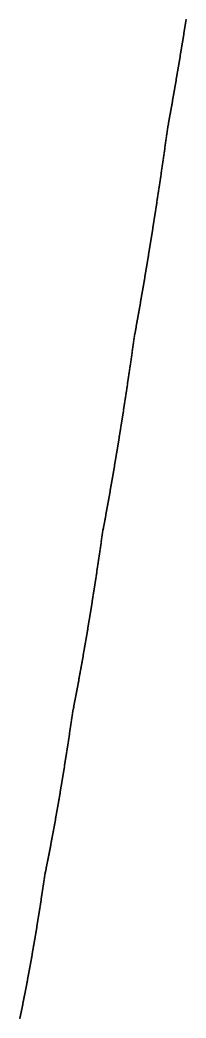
# Model space of a CAD drawing. Header units: metres. Extents: x 0 to 360, y 46 to 216.
# Drawn here: x 0 to 12.1, y 49.4 to 121.7 of the extents above; entities that cross this region are included whole.
import ezdxf

# ---------------------------------------------------------------- set-up
doc = ezdxf.new("R2010")
doc.units = ezdxf.units.M

msp = doc.modelspace()

# ---------------------------------------------------------------- linework, layer by layer
for p in [(12.031, 121.528), (12.042, 121.6), (12.054, 121.673), (12.065, 121.745), (11.915, 120.81), (11.927, 120.881), (11.938, 120.953), (11.95, 121.025), (11.961, 121.096), (11.973, 121.168), (11.984, 121.24), (11.996, 121.312), (12.008, 121.384), (12.019, 121.456), (11.799, 120.1), (11.811, 120.171), (11.822, 120.241), (11.834, 120.312), (11.846, 120.383), (11.857, 120.454), (11.869, 120.525), (11.88, 120.596), (11.892, 120.667), (11.903, 120.739), (11.684, 119.398), (11.695, 119.468), (11.707, 119.538), (11.718, 119.608), (11.73, 119.678), (11.741, 119.748), (11.753, 119.818), (11.765, 119.889), (11.776, 119.959), (11.788, 120.03), (11.556, 118.636), (11.568, 118.705), (11.579, 118.774), (11.591, 118.843), (11.603, 118.912), (11.614, 118.981), (11.626, 119.05), (11.637, 119.12), (11.649, 119.189), (11.66, 119.259), (11.672, 119.329), (11.44, 117.95), (11.452, 118.018), (11.464, 118.087), (11.475, 118.155), (11.487, 118.223), (11.498, 118.292), (11.51, 118.361), (11.522, 118.429), (11.533, 118.498), (11.545, 118.567), (11.313, 117.205), (11.325, 117.273), (11.336, 117.34), (11.348, 117.408), (11.359, 117.475), (11.371, 117.543), (11.383, 117.611), (11.394, 117.678), (11.406, 117.746), (11.417, 117.814), (11.429, 117.882), (11.186, 116.469), (11.197, 116.536), (11.209, 116.603), (11.22, 116.669), (11.232, 116.736), (11.244, 116.803), (11.255, 116.87), (11.267, 116.937), (11.278, 117.004), (11.29, 117.071), (11.302, 117.138), (11.058, 115.742), (11.07, 115.808), (11.081, 115.874), (11.093, 115.94), (11.105, 116.006), (11.116, 116.072), (11.128, 116.138), (11.139, 116.204), (11.151, 116.27), (11.163, 116.337), (11.174, 116.403), (10.931, 115.024), (10.942, 115.089), (10.954, 115.154), (10.966, 115.219), (10.977, 115.284), (10.989, 115.35), (11, 115.415), (11.012, 115.48), (11.023, 115.546), (11.035, 115.611), (11.047, 115.677), (10.803, 114.315), (10.815, 114.379), (10.826, 114.443), (10.838, 114.507), (10.85, 114.572), (10.861, 114.636), (10.873, 114.701), (10.884, 114.765), (10.896, 114.83), (10.908, 114.895), (10.919, 114.959), (10.687, 113.61), (10.699, 113.693), (10.711, 113.777), (10.722, 113.86), (10.734, 113.943), (10.745, 114.027), (10.757, 114.099), (10.768, 114.127), (10.78, 114.187), (10.792, 114.251), (10.583, 112.867), (10.595, 112.949), (10.606, 113.032), (10.618, 113.114), (10.629, 113.196), (10.641, 113.279), (10.653, 113.362), (10.664, 113.444), (10.676, 113.527), (10.479, 112.134), (10.49, 112.215), (10.502, 112.296), (10.513, 112.377), (10.525, 112.459), (10.537, 112.54), (10.548, 112.622), (10.56, 112.704), (10.571, 112.785), (10.374, 111.41), (10.386, 111.49), (10.397, 111.57), (10.409, 111.65), (10.421, 111.73), (10.432, 111.811), (10.444, 111.892), (10.455, 111.972), (10.467, 112.053), (10.27, 110.695), (10.281, 110.774), (10.293, 110.853), (10.305, 110.932), (10.316, 111.011), (10.328, 111.091), (10.339, 111.17), (10.351, 111.25), (10.363, 111.33), (10.165, 109.988), (10.177, 110.066), (10.188, 110.144), (10.2, 110.223), (10.212, 110.301), (10.223, 110.38), (10.235, 110.458), (10.247, 110.537), (10.258, 110.616), (10.061, 109.291), (10.072, 109.368), (10.084, 109.445), (10.096, 109.522), (10.107, 109.6), (10.119, 109.677), (10.13, 109.755), (10.142, 109.832), (10.154, 109.91), (9.945, 108.525), (9.956, 108.601), (9.968, 108.678), (9.98, 108.754), (9.991, 108.83), (10.003, 108.907), (10.014, 108.983), (10.026, 109.06), (10.038, 109.137), (10.049, 109.214), (9.84, 107.846), (9.852, 107.921), (9.863, 107.996), (9.875, 108.071), (9.887, 108.147), (9.898, 108.222), (9.91, 108.298), (9.921, 108.374), (9.933, 108.449), (9.724, 107.1), (9.736, 107.174), (9.747, 107.248), (9.759, 107.323), (9.771, 107.397), (9.782, 107.472), (9.794, 107.546), (9.805, 107.621), (9.817, 107.696), (9.829, 107.771), (9.608, 106.364), (9.62, 106.437), (9.631, 106.511), (9.643, 106.584), (9.654, 106.657), (9.666, 106.731), (9.678, 106.805), (9.689, 106.878), (9.701, 106.952), (9.712, 107.026), (9.492, 105.638), (9.503, 105.71), (9.515, 105.783), (9.527, 105.855), (9.538, 105.928), (9.55, 106), (9.561, 106.073), (9.573, 106.145), (9.585, 106.218), (9.596, 106.291), (9.376, 104.922), (9.387, 104.993), (9.399, 105.064), (9.41, 105.136), (9.422, 105.207), (9.434, 105.279), (9.445, 105.351), (9.457, 105.422), (9.469, 105.494), (9.48, 105.566), (9.259, 104.215), (9.271, 104.285), (9.283, 104.356), (9.294, 104.426), (9.306, 104.497), (9.317, 104.567), (9.329, 104.638), (9.341, 104.709), (9.352, 104.78), (9.364, 104.851), (9.131, 103.448), (9.143, 103.517), (9.155, 103.586), (9.166, 103.656), (9.178, 103.725), (9.19, 103.795), (9.201, 103.865), (9.213, 103.935), (9.224, 104.005), (9.236, 104.075), (9.248, 104.145), (9.015, 102.76), (9.027, 102.828), (9.038, 102.897), (9.05, 102.965), (9.062, 103.034), (9.073, 103.103), (9.085, 103.172), (9.097, 103.24), (9.108, 103.309), (9.12, 103.379), (8.887, 102.013), (8.899, 102.081), (8.911, 102.148), (8.922, 102.216), (8.934, 102.284), (8.945, 102.351), (8.957, 102.419), (8.969, 102.487), (8.98, 102.555), (8.992, 102.623), (9.004, 102.692), (8.759, 101.277), (8.771, 101.344), (8.783, 101.41), (8.794, 101.477), (8.806, 101.544), (8.818, 101.611), (8.829, 101.678), (8.841, 101.745), (8.852, 101.812), (8.864, 101.879), (8.876, 101.946), (8.631, 100.552), (8.643, 100.617), (8.655, 100.683), (8.666, 100.749), (8.678, 100.814), (8.69, 100.88), (8.701, 100.946), (8.713, 101.012), (8.725, 101.078), (8.736, 101.145), (8.748, 101.211), (8.504, 99.836), (8.515, 99.901), (8.527, 99.965), (8.538, 100.03), (8.55, 100.095), (8.562, 100.16), (8.573, 100.225), (8.585, 100.29), (8.597, 100.355), (8.608, 100.421), (8.62, 100.486), (8.376, 99.13), (8.387, 99.194), (8.399, 99.258), (8.41, 99.322), (8.422, 99.386), (8.434, 99.45), (8.445, 99.514), (8.457, 99.578), (8.469, 99.642), (8.48, 99.707), (8.492, 99.771), (8.259, 98.416), (8.271, 98.499), (8.282, 98.582), (8.294, 98.665), (8.306, 98.748), (8.317, 98.831), (8.329, 98.915), (8.341, 98.978), (8.352, 99.004), (8.364, 99.066), (8.154, 97.676), (8.166, 97.758), (8.178, 97.839), (8.189, 97.921), (8.201, 98.003), (8.213, 98.086), (8.224, 98.168), (8.236, 98.25), (8.248, 98.333), (8.05, 96.947), (8.061, 97.027), (8.073, 97.108), (8.085, 97.189), (8.096, 97.269), (8.108, 97.35), (8.12, 97.432), (8.131, 97.513), (8.143, 97.594), (7.945, 96.228), (7.957, 96.307), (7.968, 96.387), (7.98, 96.466), (7.991, 96.546), (8.003, 96.626), (8.015, 96.706), (8.026, 96.786), (8.038, 96.866), (7.84, 95.52), (7.852, 95.598), (7.863, 95.676), (7.875, 95.755), (7.887, 95.833), (7.898, 95.912), (7.91, 95.991), (7.922, 96.07), (7.933, 96.149), (7.735, 94.821), (7.747, 94.898), (7.759, 94.976), (7.77, 95.053), (7.782, 95.13), (7.794, 95.208), (7.805, 95.286), (7.817, 95.364), (7.828, 95.442), (7.619, 94.057), (7.631, 94.133), (7.642, 94.209), (7.654, 94.285), (7.665, 94.361), (7.677, 94.438), (7.689, 94.514), (7.7, 94.591), (7.712, 94.668), (7.724, 94.744), (7.514, 93.379), (7.526, 93.454), (7.537, 93.529), (7.549, 93.604), (7.561, 93.679), (7.572, 93.755), (7.584, 93.83), (7.596, 93.906), (7.607, 93.981), (7.398, 92.637), (7.409, 92.711), (7.421, 92.785), (7.433, 92.859), (7.444, 92.933), (7.456, 93.007), (7.468, 93.081), (7.479, 93.155), (7.491, 93.23), (7.502, 93.304), (7.281, 91.906), (7.293, 91.979), (7.304, 92.052), (7.316, 92.124), (7.328, 92.197), (7.339, 92.27), (7.351, 92.343), (7.363, 92.417), (7.374, 92.49), (7.386, 92.564), (7.165, 91.187), (7.176, 91.258), (7.188, 91.33), (7.2, 91.402), (7.211, 91.473), (7.223, 91.545), (7.235, 91.617), (7.246, 91.689), (7.258, 91.762), (7.269, 91.834), (7.048, 90.478), (7.06, 90.548), (7.071, 90.619), (7.083, 90.69), (7.095, 90.76), (7.106, 90.831), (7.118, 90.902), (7.13, 90.973), (7.141, 91.044), (7.153, 91.115), (6.92, 89.711), (6.932, 89.78), (6.943, 89.849), (6.955, 89.919), (6.967, 89.988), (6.978, 90.058), (6.99, 90.128), (7.002, 90.198), (7.013, 90.268), (7.025, 90.338), (7.036, 90.408), (6.803, 89.024), (6.815, 89.092), (6.827, 89.16), (6.838, 89.229), (6.85, 89.297), (6.862, 89.366), (6.873, 89.435), (6.885, 89.504), (6.897, 89.573), (6.908, 89.642), (6.675, 88.28), (6.687, 88.347), (6.699, 88.415), (6.71, 88.482), (6.722, 88.549), (6.734, 88.617), (6.745, 88.684), (6.757, 88.752), (6.768, 88.82), (6.78, 88.888), (6.792, 88.956), (6.547, 87.549), (6.559, 87.615), (6.57, 87.681), (6.582, 87.747), (6.594, 87.813), (6.605, 87.88), (6.617, 87.946), (6.629, 88.013), (6.64, 88.08), (6.652, 88.146), (6.664, 88.213), (6.419, 86.829), (6.43, 86.894), (6.442, 86.959), (6.454, 87.024), (6.465, 87.089), (6.477, 87.154), (6.489, 87.22), (6.5, 87.285), (6.512, 87.351), (6.524, 87.417), (6.535, 87.483), (6.291, 86.12), (6.302, 86.184), (6.314, 86.248), (6.326, 86.312), (6.337, 86.376), (6.349, 86.441), (6.361, 86.505), (6.372, 86.57), (6.384, 86.634), (6.396, 86.699), (6.407, 86.764), (6.151, 85.36), (6.162, 85.423), (6.174, 85.485), (6.186, 85.549), (6.197, 85.612), (6.209, 85.675), (6.221, 85.738), (6.232, 85.802), (6.244, 85.865), (6.256, 85.929), (6.267, 85.992), (6.279, 86.056), (6.022, 84.71), (6.034, 84.786), (6.046, 84.808), (6.057, 84.86), (6.069, 84.922), (6.081, 84.984), (6.092, 85.047), (6.104, 85.109), (6.116, 85.172), (6.127, 85.234), (6.139, 85.297), (5.917, 83.973), (5.929, 84.054), (5.941, 84.136), (5.952, 84.217), (5.964, 84.299), (5.976, 84.381), (5.987, 84.463), (5.999, 84.545), (6.011, 84.628), (5.813, 83.248), (5.824, 83.328), (5.836, 83.408), (5.848, 83.488), (5.859, 83.569), (5.871, 83.649), (5.883, 83.73), (5.894, 83.811), (5.906, 83.892), (5.708, 82.535), (5.719, 82.614), (5.731, 82.692), (5.743, 82.771), (5.754, 82.85), (5.766, 82.93), (5.778, 83.009), (5.789, 83.089), (5.801, 83.168), (5.591, 81.757), (5.603, 81.834), (5.614, 81.911), (5.626, 81.989), (5.638, 82.066), (5.649, 82.144), (5.661, 82.222), (5.673, 82.3), (5.684, 82.378), (5.696, 82.457), (5.486, 81.068), (5.498, 81.144), (5.509, 81.22), (5.521, 81.297), (5.533, 81.373), (5.544, 81.449), (5.556, 81.526), (5.568, 81.603), (5.579, 81.68), (5.369, 80.317), (5.381, 80.391), (5.393, 80.466), (5.404, 80.541), (5.416, 80.616), (5.428, 80.691), (5.439, 80.766), (5.451, 80.841), (5.463, 80.917), (5.474, 80.993), (5.253, 79.578), (5.264, 79.651), (5.276, 79.725), (5.288, 79.798), (5.299, 79.872), (5.311, 79.946), (5.323, 80.02), (5.334, 80.094), (5.346, 80.168), (5.358, 80.242), (5.136, 78.853), (5.148, 78.925), (5.159, 78.997), (5.171, 79.069), (5.183, 79.141), (5.194, 79.214), (5.206, 79.286), (5.218, 79.359), (5.229, 79.432), (5.241, 79.505), (5.019, 78.14), (5.031, 78.211), (5.043, 78.281), (5.054, 78.352), (5.066, 78.424), (5.078, 78.495), (5.089, 78.566), (5.101, 78.638), (5.113, 78.709), (5.124, 78.781), (4.903, 77.44), (4.914, 77.509), (4.926, 77.579), (4.938, 77.648), (4.949, 77.718), (4.961, 77.788), (4.973, 77.858), (4.984, 77.929), (4.996, 77.999), (5.008, 78.069), (4.774, 76.683), (4.786, 76.751), (4.798, 76.82), (4.809, 76.888), (4.821, 76.957), (4.833, 77.025), (4.844, 77.094), (4.856, 77.163), (4.868, 77.232), (4.879, 77.301), (4.891, 77.37), (4.658, 76.008), (4.669, 76.075), (4.681, 76.142), (4.693, 76.209), (4.704, 76.277), (4.716, 76.344), (4.728, 76.412), (4.739, 76.479), (4.751, 76.547), (4.763, 76.615), (4.529, 75.278), (4.541, 75.344), (4.553, 75.41), (4.564, 75.476), (4.576, 75.542), (4.588, 75.608), (4.599, 75.674), (4.611, 75.741), (4.623, 75.807), (4.634, 75.874), (4.646, 75.941), (4.401, 74.562), (4.413, 74.627), (4.424, 74.691), (4.436, 74.756), (4.448, 74.821), (4.459, 74.886), (4.471, 74.951), (4.483, 75.016), (4.494, 75.082), (4.506, 75.147), (4.518, 75.213), (4.261, 73.796), (4.273, 73.859), (4.284, 73.922), (4.296, 73.986), (4.308, 74.049), (4.319, 74.113), (4.331, 74.177), (4.343, 74.241), (4.354, 74.305), (4.366, 74.369), (4.378, 74.433), (4.389, 74.498), (4.133, 73.106), (4.144, 73.169), (4.156, 73.231), (4.168, 73.293), (4.179, 73.356), (4.191, 73.418), (4.203, 73.481), (4.214, 73.544), (4.226, 73.606), (4.238, 73.669), (4.249, 73.732), (3.993, 72.369), (4.004, 72.43), (4.016, 72.491), (4.028, 72.552), (4.039, 72.613), (4.051, 72.674), (4.063, 72.736), (4.074, 72.797), (4.086, 72.859), (4.098, 72.921), (4.109, 72.982), (4.121, 73.044), (3.852, 71.684), (3.864, 71.761), (3.876, 71.78), (3.888, 71.825), (3.899, 71.885), (3.911, 71.945), (3.923, 72.005), (3.934, 72.066), (3.946, 72.126), (3.958, 72.186), (3.969, 72.247), (3.981, 72.308), (3.747, 70.958), (3.759, 71.038), (3.771, 71.118), (3.782, 71.198), (3.794, 71.279), (3.806, 71.36), (3.817, 71.44), (3.829, 71.521), (3.841, 71.603), (3.631, 70.168), (3.642, 70.246), (3.654, 70.324), (3.666, 70.403), (3.677, 70.482), (3.689, 70.561), (3.701, 70.64), (3.712, 70.719), (3.724, 70.799), (3.736, 70.878), (3.526, 69.471), (3.537, 69.548), (3.549, 69.625), (3.561, 69.702), (3.572, 69.779), (3.584, 69.856), (3.596, 69.934), (3.607, 70.012), (3.619, 70.09), (3.421, 68.788), (3.432, 68.863), (3.444, 68.938), (3.456, 69.014), (3.467, 69.09), (3.479, 69.166), (3.491, 69.242), (3.502, 69.318), (3.514, 69.394), (3.304, 68.043), (3.316, 68.117), (3.327, 68.191), (3.339, 68.265), (3.351, 68.339), (3.362, 68.413), (3.374, 68.488), (3.386, 68.563), (3.397, 68.637), (3.409, 68.712), (3.187, 67.314), (3.199, 67.387), (3.211, 67.459), (3.222, 67.531), (3.234, 67.604), (3.246, 67.677), (3.257, 67.75), (3.269, 67.823), (3.281, 67.896), (3.292, 67.97), (3.07, 66.6), (3.082, 66.671), (3.094, 66.742), (3.105, 66.813), (3.117, 66.884), (3.129, 66.955), (3.14, 67.027), (3.152, 67.099), (3.164, 67.17), (3.176, 67.242), (2.942, 65.832), (2.954, 65.901), (2.965, 65.97), (2.977, 66.04), (2.989, 66.109), (3, 66.179), (3.012, 66.249), (3.024, 66.319), (3.035, 66.389), (3.047, 66.459), (3.059, 66.53), (2.825, 65.148), (2.837, 65.215), (2.849, 65.283), (2.86, 65.351), (2.872, 65.42), (2.884, 65.488), (2.895, 65.556), (2.907, 65.625), (2.919, 65.694), (2.93, 65.763), (2.697, 64.411), (2.709, 64.477), (2.72, 64.544), (2.732, 64.61), (2.744, 64.677), (2.755, 64.744), (2.767, 64.811), (2.779, 64.878), (2.79, 64.945), (2.802, 65.013), (2.814, 65.08), (2.568, 63.69), (2.58, 63.755), (2.592, 63.82), (2.603, 63.885), (2.615, 63.951), (2.627, 64.016), (2.639, 64.081), (2.65, 64.147), (2.662, 64.213), (2.674, 64.279), (2.685, 64.345), (2.44, 62.985), (2.452, 63.048), (2.463, 63.112), (2.475, 63.176), (2.487, 63.24), (2.498, 63.304), (2.51, 63.368), (2.522, 63.432), (2.533, 63.496), (2.545, 63.561), (2.557, 63.626), (2.3, 62.233), (2.312, 62.295), (2.323, 62.357), (2.335, 62.419), (2.347, 62.481), (2.358, 62.544), (2.37, 62.607), (2.382, 62.669), (2.393, 62.732), (2.405, 62.795), (2.417, 62.858), (2.428, 62.922), (2.16, 61.498), (2.172, 61.558), (2.183, 61.619), (2.195, 61.68), (2.207, 61.741), (2.218, 61.802), (2.23, 61.863), (2.242, 61.924), (2.253, 61.986), (2.265, 62.047), (2.277, 62.109), (2.288, 62.171), (2.02, 60.779), (2.031, 60.838), (2.043, 60.898), (2.055, 60.957), (2.066, 61.017), (2.078, 61.076), (2.09, 61.136), (2.102, 61.196), (2.113, 61.256), (2.125, 61.316), (2.137, 61.377), (2.148, 61.437), (1.88, 60.077), (1.891, 60.135), (1.903, 60.193), (1.915, 60.251), (1.926, 60.309), (1.938, 60.367), (1.95, 60.426), (1.961, 60.484), (1.973, 60.543), (1.985, 60.602), (1.996, 60.661), (2.008, 60.72), (1.751, 59.328), (1.763, 59.408), (1.775, 59.488), (1.786, 59.568), (1.798, 59.648), (1.81, 59.728), (1.821, 59.809), (1.833, 59.889), (1.845, 59.967), (1.856, 59.98), (1.868, 60.019), (1.646, 58.622), (1.658, 58.7), (1.67, 58.778), (1.681, 58.856), (1.693, 58.934), (1.705, 59.012), (1.716, 59.091), (1.728, 59.17), (1.74, 59.249), (1.541, 57.932), (1.553, 58.007), (1.564, 58.084), (1.576, 58.16), (1.588, 58.236), (1.599, 58.313), (1.611, 58.39), (1.623, 58.467), (1.635, 58.544), (1.424, 57.183), (1.436, 57.257), (1.448, 57.331), (1.459, 57.405), (1.471, 57.48), (1.483, 57.555), (1.494, 57.63), (1.506, 57.705), (1.518, 57.78), (1.529, 57.856), (1.308, 56.452), (1.319, 56.524), (1.331, 56.597), (1.343, 56.669), (1.354, 56.742), (1.366, 56.815), (1.378, 56.888), (1.389, 56.962), (1.401, 57.035), (1.413, 57.109), (1.191, 55.739), (1.203, 55.81), (1.214, 55.881), (1.226, 55.951), (1.238, 56.022), (1.249, 56.094), (1.261, 56.165), (1.273, 56.236), (1.284, 56.308), (1.296, 56.38), (1.062, 54.975), (1.074, 55.044), (1.086, 55.113), (1.097, 55.182), (1.109, 55.251), (1.121, 55.32), (1.132, 55.39), (1.144, 55.459), (1.156, 55.529), (1.168, 55.599), (1.179, 55.669), (0.946, 54.298), (0.957, 54.365), (0.969, 54.432), (0.981, 54.499), (0.992, 54.567), (1.004, 54.635), (1.016, 54.702), (1.027, 54.77), (1.039, 54.839), (1.051, 54.907), (0.817, 53.571), (0.829, 53.637), (0.841, 53.702), (0.852, 53.768), (0.864, 53.833), (0.876, 53.899), (0.887, 53.965), (0.899, 54.032), (0.911, 54.098), (0.922, 54.164), (0.934, 54.231), (0.689, 52.863), (0.7, 52.927), (0.712, 52.991), (0.724, 53.055), (0.736, 53.119), (0.747, 53.183), (0.759, 53.247), (0.771, 53.312), (0.782, 53.376), (0.794, 53.441), (0.806, 53.506), (0.549, 52.111), (0.56, 52.173), (0.572, 52.235), (0.584, 52.297), (0.595, 52.36), (0.607, 52.422), (0.619, 52.485), (0.63, 52.547), (0.642, 52.61), (0.654, 52.673), (0.665, 52.736), (0.677, 52.8), (0.409, 51.379), (0.42, 51.44), (0.432, 51.5), (0.444, 51.561), (0.455, 51.621), (0.467, 51.682), (0.479, 51.743), (0.49, 51.804), (0.502, 51.865), (0.514, 51.926), (0.525, 51.988), (0.537, 52.049), (0.269, 50.667), (0.28, 50.726), (0.292, 50.785), (0.304, 50.844), (0.315, 50.903), (0.327, 50.962), (0.339, 51.021), (0.35, 51.08), (0.362, 51.14), (0.374, 51.2), (0.385, 51.259), (0.397, 51.319), (0.117, 49.917), (0.128, 49.974), (0.14, 50.031), (0.152, 50.088), (0.163, 50.146), (0.175, 50.203), (0.187, 50.261), (0.198, 50.318), (0.21, 50.376), (0.222, 50.434), (0.233, 50.492), (0.245, 50.551), (0.257, 50.609), (0.012, 49.41), (0.023, 49.466), (0.035, 49.522), (0.047, 49.578), (0.058, 49.634), (0.07, 49.691), (0.082, 49.747), (0.093, 49.804), (0.105, 49.86)]:
    msp.add_point(p)

doc.saveas('drawing.dxf')
